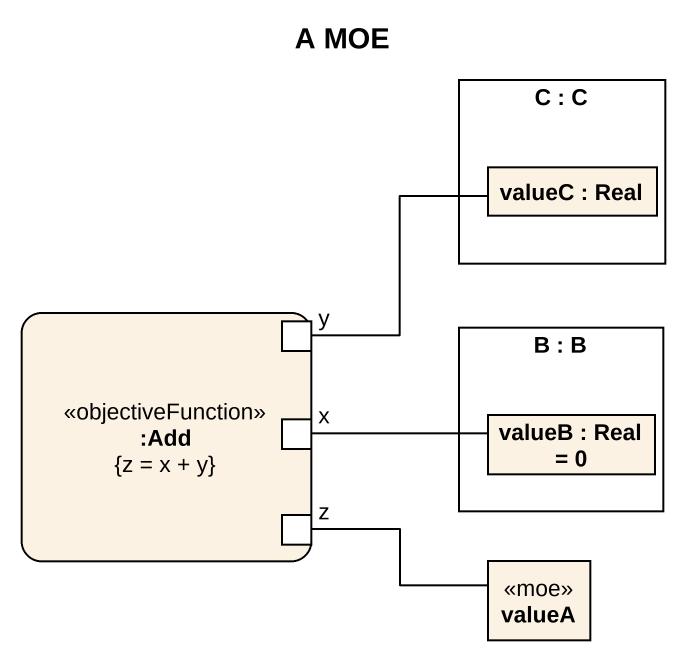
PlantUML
@startuml
title A MOE
rectangle "C : C" as C {
  rectangle "valueC : Real" as valueC
}
rectangle ":Add\n{z = x + y}" as Add <<objectiveFunction>> {
  port y
  port "x" as x_
  port z
}
rectangle "B : B" as B {
  rectangle "valueB : Real = 0" as valueB
}
rectangle valueA <<moe>>
y -right- valueC
x_ -right- valueB
z -right- valueA
@enduml
